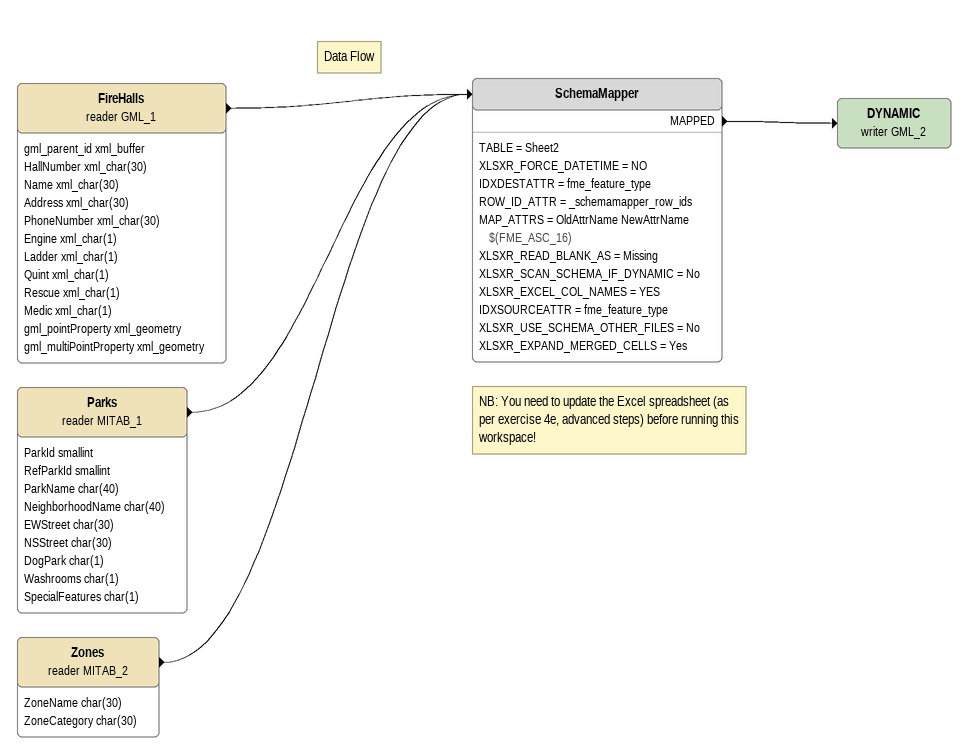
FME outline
FireHalls (reader GML_1)
    attributes: gml_parent_id xml_buffer, HallNumber xml_char(30), Name xml_char(30), Address xml_char(30), PhoneNumber xml_char(30), Engine xml_char(1), Ladder xml_char(1), Quint xml_char(1), Rescue xml_char(1), Medic xml_char(1), gml_pointProperty xml_geometry, gml_multiPointProperty xml_geometry
    -> SchemaMapper
Parks (reader MITAB_1)
    attributes: ParkId smallint, RefParkId smallint, ParkName char(40), NeighborhoodName char(40), EWStreet char(30), NSStreet char(30), DogPark char(1), Washrooms char(1), SpecialFeatures char(1)
    -> SchemaMapper
Zones (reader MITAB_2)
    attributes: ZoneName char(30), ZoneCategory char(30)
    -> SchemaMapper
Note: Data Flow
Note: NB: You need to update the Excel spreadsheet (as per exercise 4e, advanced steps) before running this workspace!
SchemaMapper
    TABLE = Sheet2
    XLSXR_FORCE_DATETIME = NO
    IDXDESTATTR = fme_feature_type
    ROW_ID_ATTR = _schemamapper_row_ids
    MAP_ATTRS = OldAttrName NewAttrName $(FME_ASC_16)
    XLSXR_READ_BLANK_AS = Missing
    XLSXR_SCAN_SCHEMA_IF_DYNAMIC = No
    XLSXR_EXCEL_COL_NAMES = YES
    IDXSOURCEATTR = fme_feature_type
    XLSXR_USE_SCHEMA_OTHER_FILES = No
    XLSXR_EXPAND_MERGED_CELLS = Yes
    MAPPED -> DYNAMIC (writer GML_2)
DYNAMIC (writer GML_2)
